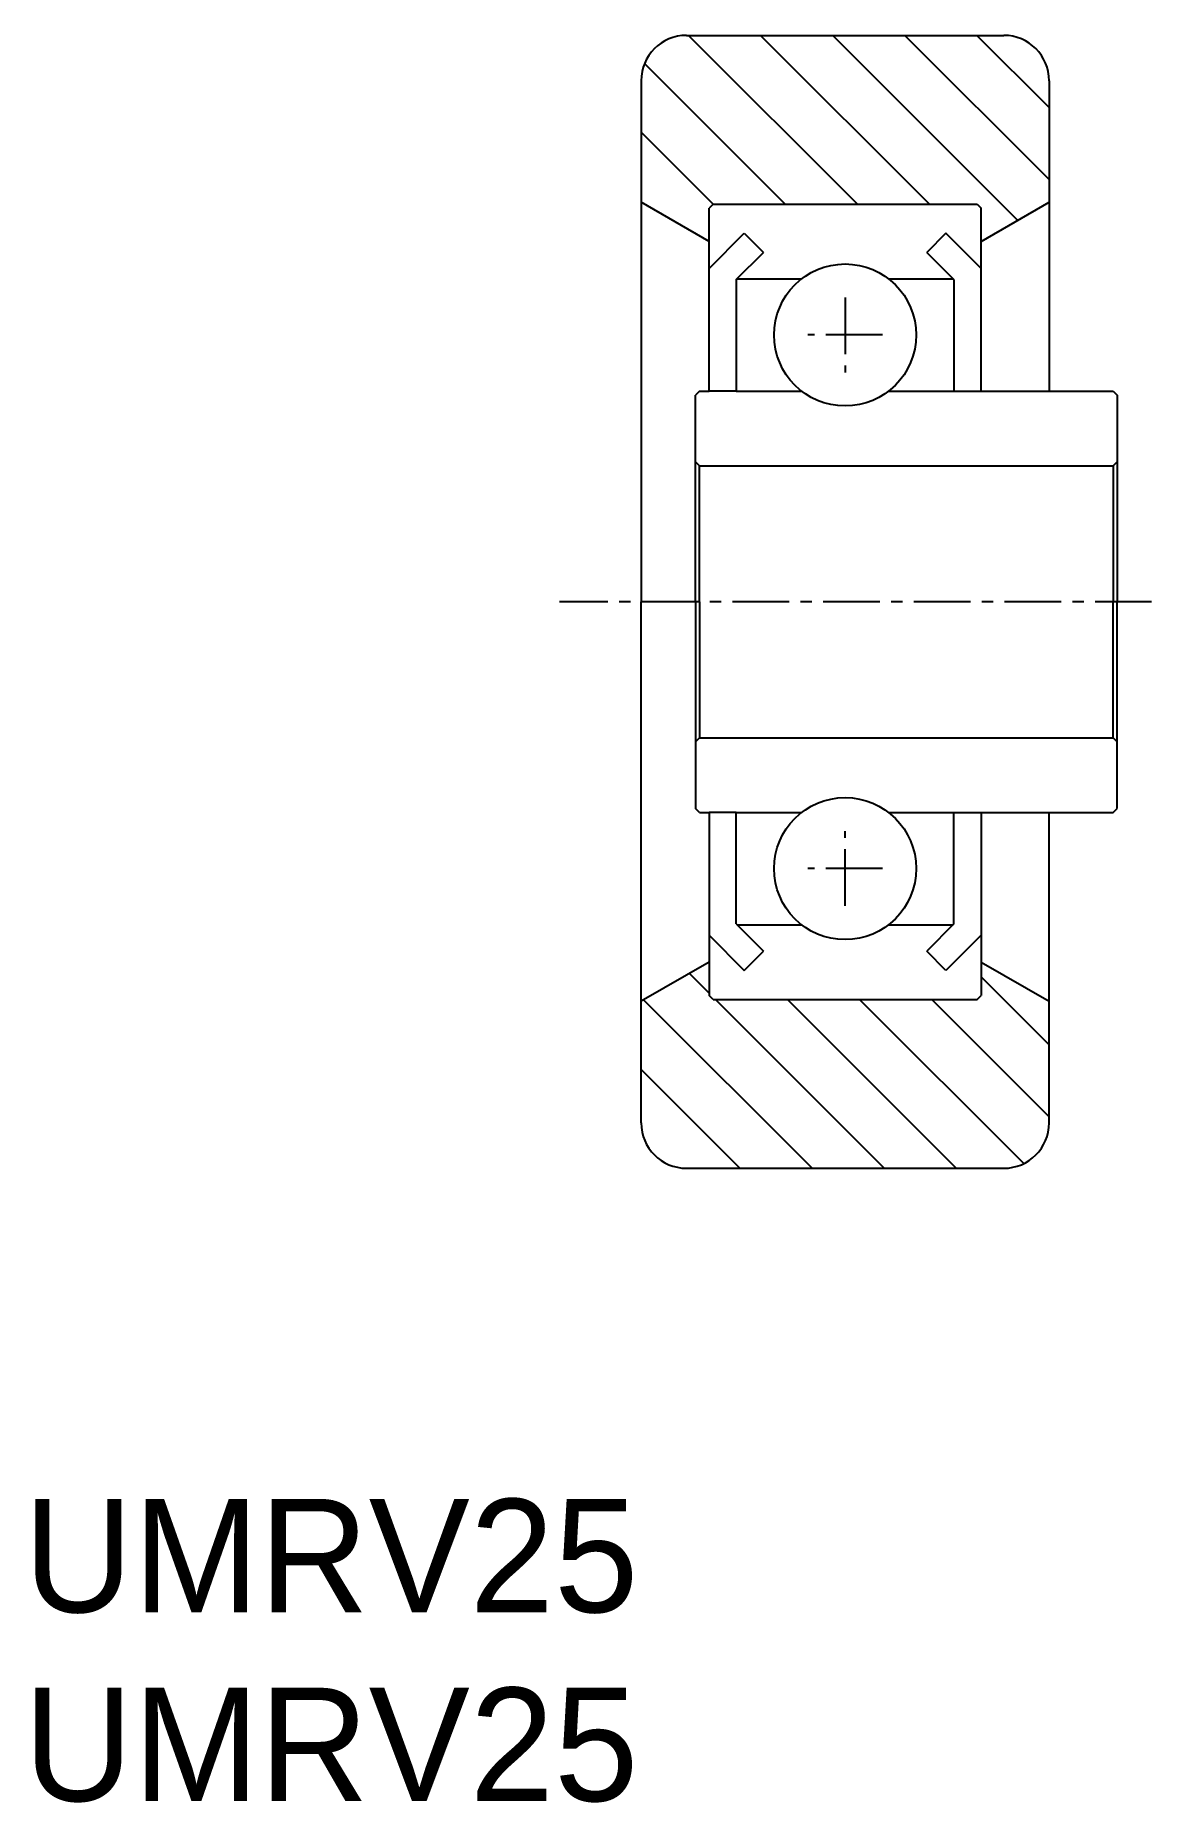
# Model space of a CAD drawing. Extents: x -49.3 to -24.7, y -3.8 to 35.2.
import ezdxf

# ---------------------------------------------------------------- set-up
doc = ezdxf.new("R2010")
doc.units = 0
doc.linetypes.add('CENTER', pattern=[2, 1.25, -0.25, 0.25, -0.25])
doc.layers.get('0').update_dxf_attribs({"linetype": 'CONTINUOUS'})
doc.layers.add('CENTER', color=1, linetype='CENTER')

# ---------------------------------------------------------------- blocks, each defined once
blk = doc.blocks.new('*U2')
for p in [(-49.55, 0.434), (-49.55, -3.732)]:
    blk.add_text('UMRV25', height=2.5).set_placement(p)

msp = doc.modelspace()

# ---------------------------------------------------------------- linework, layer by layer
at = {"color": 7, "linetype": 'CONTINUOUS'}
for p, q in [((-34.927, 35.232), (-27.927, 35.232)), ((-35.927, 34.232), (-35.927, 22.732)), ((-26.927, 34.232), (-26.927, 27.382)), ((-34.427, 30.682), (-35.927, 31.548)), ((-34.337, 31.507), (-34.427, 31.417)), ((-34.427, 30.089), (-34.427, 31.417)), ((-34.337, 31.507), (-28.517, 31.507)), ((-28.517, 31.507), (-28.427, 31.417)), ((-28.427, 30.682), (-26.927, 31.548)), ((-28.427, 30.089), (-28.427, 31.417)), ((-34.427, 30.089), (-33.652, 30.865)), ((-33.652, 30.865), (-33.227, 30.441)), ((-29.203, 30.865), (-29.627, 30.441)), ((-28.427, 30.089), (-29.203, 30.865)), ((-33.827, 29.841), (-33.227, 30.441)), ((-29.027, 29.841), (-29.627, 30.441)), ((-34.427, 27.382), (-34.427, 30.089)), ((-28.427, 27.382), (-28.427, 30.089)), ((-33.827, 29.841), (-33.827, 27.382)), ((-33.811, 29.857), (-32.389, 29.857)), ((-30.465, 29.857), (-29.044, 29.857)), ((-29.027, 29.841), (-29.027, 27.382)), ((-34.637, 27.382), (-34.727, 27.292)), ((-34.637, 27.382), (-34.427, 27.382)), ((-33.827, 27.382), (-34.427, 27.382)), ((-33.827, 27.382), (-32.389, 27.382)), ((-30.465, 27.382), (-29.027, 27.382)), ((-29.027, 27.382), (-28.427, 27.382)), ((-28.427, 27.382), (-25.517, 27.382)), ((-28.427, 27.382), (-28.217, 27.382)), ((-25.517, 27.382), (-25.427, 27.292)), ((-34.727, 25.732), (-34.727, 27.292)), ((-25.427, 27.292), (-25.427, 25.732)), ((-34.637, 25.732), (-34.727, 25.822)), ((-25.517, 25.732), (-25.427, 25.822)), ((-34.727, 22.732), (-34.727, 25.732)), ((-34.637, 25.732), (-28.217, 25.732)), ((-34.637, 22.732), (-34.637, 25.732)), ((-34.337, 25.732), (-25.517, 25.732)), ((-25.517, 25.732), (-25.517, 22.732)), ((-25.427, 25.732), (-25.427, 22.732)), ((-35.927, 11.232), (-35.927, 22.732)), ((-34.727, 22.732), (-34.727, 19.732)), ((-34.637, 22.732), (-34.637, 19.732)), ((-25.517, 19.732), (-25.517, 22.732)), ((-25.427, 19.732), (-25.427, 22.732)), ((-34.637, 19.732), (-34.727, 19.642)), ((-34.727, 19.732), (-34.727, 18.172)), ((-34.637, 19.732), (-28.217, 19.732)), ((-34.337, 19.732), (-25.517, 19.732)), ((-25.517, 19.732), (-25.427, 19.642)), ((-25.427, 18.172), (-25.427, 19.732)), ((-34.637, 18.082), (-34.727, 18.172)), ((-34.637, 18.082), (-34.427, 18.082)), ((-33.827, 18.082), (-34.427, 18.082)), ((-34.427, 18.082), (-34.427, 15.375)), ((-33.827, 18.082), (-32.389, 18.082)), ((-33.827, 15.624), (-33.827, 18.082)), ((-30.465, 18.082), (-29.027, 18.082)), ((-29.027, 18.082), (-28.427, 18.082)), ((-29.027, 15.624), (-29.027, 18.082)), ((-28.427, 18.082), (-25.517, 18.082)), ((-28.427, 18.082), (-28.217, 18.082)), ((-28.427, 18.082), (-28.427, 15.375)), ((-26.927, 11.232), (-26.927, 18.082)), ((-25.517, 18.082), (-25.427, 18.172)), ((-33.827, 15.624), (-33.227, 15.024)), ((-33.811, 15.607), (-32.389, 15.607)), ((-30.465, 15.607), (-29.044, 15.607)), ((-29.027, 15.624), (-29.627, 15.024)), ((-34.427, 15.375), (-34.427, 14.047)), ((-34.427, 15.375), (-33.652, 14.599)), ((-28.427, 15.375), (-29.203, 14.599)), ((-28.427, 15.375), (-28.427, 14.047)), ((-33.652, 14.599), (-33.227, 15.024)), ((-29.203, 14.599), (-29.627, 15.024)), ((-34.427, 14.782), (-35.927, 13.916)), ((-28.427, 14.782), (-26.927, 13.916)), ((-34.337, 13.957), (-34.427, 14.047)), ((-28.517, 13.957), (-28.427, 14.047)), ((-34.337, 13.957), (-28.517, 13.957)), ((-34.927, 10.232), (-27.927, 10.232))]:
    msp.add_line(p, q, dxfattribs=at)
at = {"color": 3, "linetype": 'CONTINUOUS'}
for p, q in [((-31.157, 31.507), (-34.882, 35.232)), ((-29.566, 31.507), (-33.291, 35.232)), ((-27.618, 31.15), (-31.7, 35.232)), ((-26.927, 32.05), (-30.109, 35.232)), ((-26.927, 33.641), (-28.518, 35.232)), ((-32.748, 31.507), (-35.853, 34.612)), ((-34.338, 31.506), (-35.927, 33.095)), ((-26.927, 12.958), (-28.427, 14.458)), ((-32.156, 10.232), (-35.872, 13.948)), ((-30.565, 10.232), (-34.29, 13.957)), ((-28.974, 10.232), (-32.699, 13.957)), ((-27.486, 10.335), (-31.108, 13.957)), ((-26.927, 11.367), (-29.517, 13.957)), ((-33.747, 10.232), (-35.927, 12.412))]:
    msp.add_line(p, q, dxfattribs=at)
at = {"color": 4, "linetype": 'CONTINUOUS'}
msp.add_line((-34.427, 14.094), (-34.863, 14.53), dxfattribs=at)
at = {"color": 7, "linetype": 'CONTINUOUS'}
for centre in [(-31.427, 28.62), (-31.427, 16.845)]:
    msp.add_circle(centre, 1.567, dxfattribs=at)
for centre, start, end in [((-34.927, 34.232), 90, 180), ((-27.927, 34.232), 0, 90), ((-34.927, 11.232), 180, 270), ((-27.927, 11.232), 270, 0)]:
    msp.add_arc(centre, 1, start, end, dxfattribs=at)
at = {"layer": 'CENTER', "color": 1, "linetype": 'CENTER'}
for p, q in [((-31.427, 29.445), (-31.427, 27.795)), ((-30.602, 28.62), (-32.252, 28.62)), ((-24.664, 22.732), (-37.727, 22.732)), ((-31.427, 16.02), (-31.427, 17.67)), ((-30.602, 16.845), (-32.252, 16.845))]:
    msp.add_line(p, q, dxfattribs=at)

# ---------------------------------------------------------------- block references
at = {"color": 7, "linetype": 'CONTINUOUS'}
msp.add_blockref('*U2', (0, 0), dxfattribs=at)

doc.saveas('drawing.dxf')
